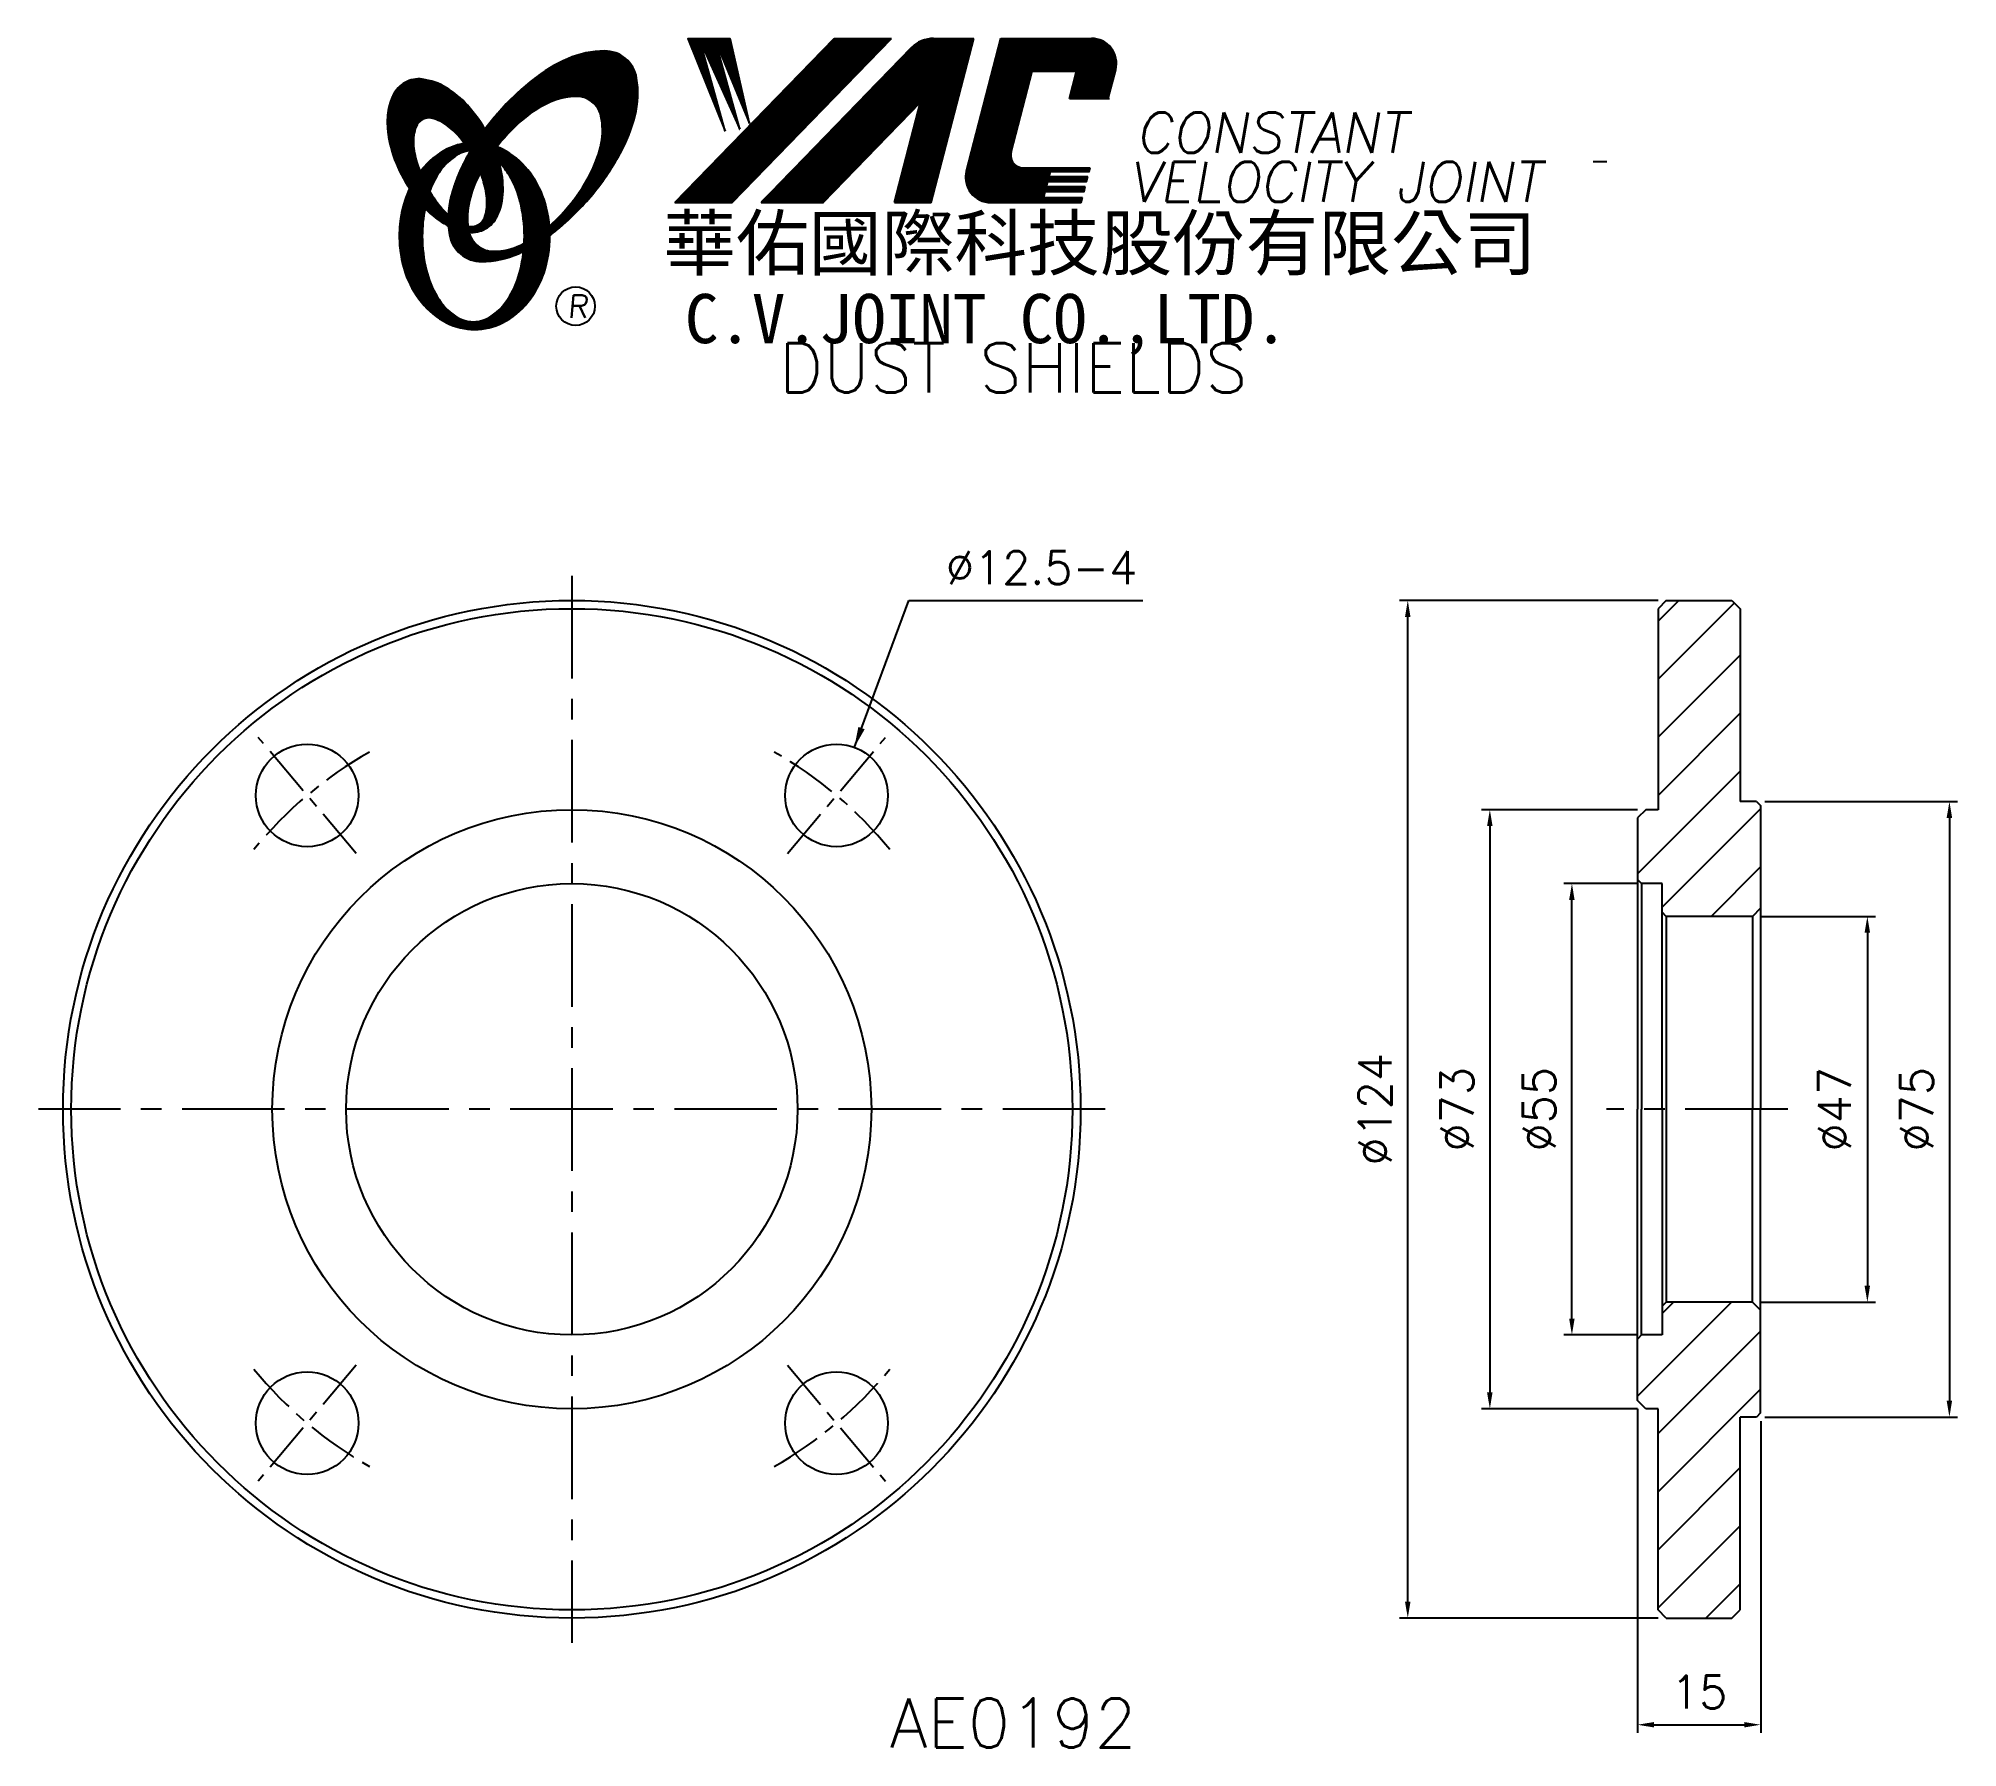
# Model space of a CAD drawing. Extents: x 615 to 849, y 314 to 522.
import ezdxf
from ezdxf.enums import TextEntityAlignment as Align

# ---------------------------------------------------------------- set-up
doc = ezdxf.new("R2010")
doc.units = 0
doc.header["$LTSCALE"] = 10
doc.header["$MEASUREMENT"] = 0
doc.linetypes.add('CENTER', pattern=[2, 1.25, -0.25, 0.25, -0.25])
doc.layers.get('0').update_dxf_attribs({"linetype": 'CONTINUOUS'})
doc.layers.get('DEFPOINTS').update_dxf_attribs({"linetype": 'CONTINUOUS'})
doc.layers.add('2', color=3, linetype='CONTINUOUS')
doc.layers.add('4', color=7, linetype='CONTINUOUS')
doc.styles.add('CHINA', font='KAIU.TTF')
doc.styles.add('ITALICC', font='simplex.shx')
doc.dimstyles.new('STANDARD$0', dxfattribs={"dimtxt": 4, "dimasz": 2, "dimexe": 1, "dimexo": 1, "dimgap": 2, "dimtad": 1, "dimdec": 4, "dimzin": 10, "dimtxsty": 'ITALICC', "dimcen": 2, "dimclrd": 5, "dimclre": 5, "dimclrt": 18, "dimaunit": 1, "dimazin": 3, "dimtp": 0.1, "dimtfac": 0.7, "dimtdec": 4, "dimtmove": 0, "dimatfit": 3, "dimtolj": 1, "dimtzin": 10})
doc.dimstyles.new('STANDARD$7', dxfattribs={"dimtxt": 4, "dimasz": 2.5, "dimexe": 1.25, "dimexo": 0.625, "dimgap": 2, "dimtad": 1, "dimdec": 4, "dimzin": 10, "dimtxsty": 'ITALICC', "dimcen": 2.5, "dimclrd": 5, "dimclrt": 18, "dimazin": 3, "dimtfac": 0.65, "dimtdec": 4, "dimtmove": 0, "dimatfit": 3, "dimtolj": 1, "dimtzin": 10})
pattern_1 = [(45, (558.287369, 314.692428), (-0.00883883476, 0.00883883476), [])]
pattern_2 = [(45, (726.877915, 278.388018), (-0.00727476112, 0.00727476112), [])]

# ---------------------------------------------------------------- blocks, each defined once
blk = doc.blocks.new('*D7')
at = {"color": 5, "linetype": 'BYBLOCK'}
for p, q in [((824.67, 415.13), (838.67, 415.13)), ((837.67, 413.13), (837.67, 370.13)), ((824.67, 368.13), (838.67, 368.13))]:
    blk.add_line(p, q, dxfattribs=at)
for points in [[(837.33, 413.13), (838, 413.13), (837.67, 415.13)], [(837.33, 370.13), (838, 370.13), (837.67, 368.13)]]:
    blk.add_solid(points, dxfattribs=at)
at = {"layer": 'DEFPOINTS', "color": 0, "linetype": 'BYBLOCK'}
for p in [(823.67, 415.13), (823.67, 368.13), (837.67, 368.13)]:
    blk.add_point(p, dxfattribs=at)
at = {"color": 18, "linetype": 'BYBLOCK', "insert": (833.67, 391.63), "char_height": 4, "attachment_point": 5, "rotation": 90, "style": 'ITALICC'}
blk.add_mtext('\\A1;∅47', dxfattribs=at)
blk = doc.blocks.new('*D8')
at = {"color": 5, "linetype": 'BYBLOCK'}
for p, q in [((825.17, 429.13), (848.67, 429.13)), ((847.67, 427.13), (847.67, 356.13)), ((825.17, 354.13), (848.67, 354.13))]:
    blk.add_line(p, q, dxfattribs=at)
for points in [[(847.33, 427.13), (848, 427.13), (847.67, 429.13)], [(847.33, 356.13), (848, 356.13), (847.67, 354.13)]]:
    blk.add_solid(points, dxfattribs=at)
at = {"layer": 'DEFPOINTS', "color": 0, "linetype": 'BYBLOCK'}
for p in [(824.17, 429.13), (824.17, 354.13), (847.67, 354.13)]:
    blk.add_point(p, dxfattribs=at)
at = {"color": 18, "linetype": 'BYBLOCK', "insert": (843.67, 391.63), "char_height": 4, "attachment_point": 5, "rotation": 90, "style": 'ITALICC'}
blk.add_mtext('\\A1;∅75', dxfattribs=at)
blk = doc.blocks.new('*D9')
at = {"color": 5, "linetype": 'BYBLOCK'}
for p, q in [((809.67, 355.13), (809.67, 315.63)), ((824.67, 353.63), (824.67, 315.63)), ((811.67, 316.63), (822.67, 316.63))]:
    blk.add_line(p, q, dxfattribs=at)
for points in [[(811.67, 316.96), (811.67, 316.3), (809.67, 316.63)], [(822.67, 316.96), (822.67, 316.3), (824.67, 316.63)]]:
    blk.add_solid(points, dxfattribs=at)
at = {"layer": 'DEFPOINTS', "color": 0, "linetype": 'BYBLOCK'}
for p in [(809.67, 356.13), (824.67, 354.63), (824.67, 316.63)]:
    blk.add_point(p, dxfattribs=at)
at = {"color": 18, "linetype": 'BYBLOCK', "insert": (817.17, 320.63), "char_height": 4, "attachment_point": 5, "style": 'ITALICC'}
blk.add_mtext('\\A1;15', dxfattribs=at)
blk = doc.blocks.new('*D10')
at = {"color": 5, "linetype": 'BYBLOCK'}
for p, q in [((812.17, 453.63), (780.67, 453.63)), ((781.67, 331.63), (781.67, 451.63)), ((812.17, 329.63), (780.67, 329.63))]:
    blk.add_line(p, q, dxfattribs=at)
for points in [[(781.33, 451.63), (782, 451.63), (781.67, 453.63)], [(781.33, 331.63), (782, 331.63), (781.67, 329.63)]]:
    blk.add_solid(points, dxfattribs=at)
at = {"layer": 'DEFPOINTS', "color": 0, "linetype": 'BYBLOCK'}
for p in [(781.67, 453.63), (813.17, 453.63), (813.17, 329.63)]:
    blk.add_point(p, dxfattribs=at)
at = {"color": 18, "linetype": 'BYBLOCK', "insert": (777.67, 391.63), "char_height": 4, "attachment_point": 5, "rotation": 90, "style": 'ITALICC'}
blk.add_mtext('\\A1;∅124', dxfattribs=at)
blk = doc.blocks.new('*D11')
at = {"color": 5, "linetype": 'BYBLOCK'}
for p, q in [((809.67, 428.13), (790.67, 428.13)), ((791.67, 426.13), (791.67, 357.13)), ((809.67, 355.13), (790.67, 355.13))]:
    blk.add_line(p, q, dxfattribs=at)
for points in [[(791.33, 426.13), (792, 426.13), (791.67, 428.13)], [(791.33, 357.13), (792, 357.13), (791.67, 355.13)]]:
    blk.add_solid(points, dxfattribs=at)
at = {"layer": 'DEFPOINTS', "color": 0, "linetype": 'BYBLOCK'}
for p in [(810.67, 428.13), (791.67, 355.13), (810.67, 355.13)]:
    blk.add_point(p, dxfattribs=at)
at = {"color": 18, "linetype": 'BYBLOCK', "insert": (787.67, 391.63), "char_height": 4, "attachment_point": 5, "rotation": 90, "style": 'ITALICC'}
blk.add_mtext('\\A1;∅73', dxfattribs=at)
blk = doc.blocks.new('*D12')
at = {"color": 5, "linetype": 'BYBLOCK'}
for p, q in [((809.67, 419.13), (800.67, 419.13)), ((801.67, 366.13), (801.67, 417.13)), ((809.67, 364.13), (800.67, 364.13))]:
    blk.add_line(p, q, dxfattribs=at)
for points in [[(801.33, 417.13), (802, 417.13), (801.67, 419.13)], [(801.33, 366.13), (802, 366.13), (801.67, 364.13)]]:
    blk.add_solid(points, dxfattribs=at)
at = {"layer": 'DEFPOINTS', "color": 0, "linetype": 'BYBLOCK'}
for p in [(801.67, 419.13), (810.67, 419.13), (810.67, 364.13)]:
    blk.add_point(p, dxfattribs=at)
at = {"color": 18, "linetype": 'BYBLOCK', "insert": (797.67, 391.63), "char_height": 4, "attachment_point": 5, "rotation": 90, "style": 'ITALICC'}
blk.add_mtext('\\A1;∅55', dxfattribs=at)

msp = doc.modelspace()

# ---------------------------------------------------------------- hatches: boundary and pattern name
at = {"layer": '4', "linetype": 'CONTINUOUS'}
h = msp.add_hatch(dxfattribs=at)
h.set_pattern_fill('ANSI31', color=5, scale=0.1, style=0)
h.set_pattern_definition(pattern_1)
h.paths.add_polyline_path([(718.74607, 522.12341), (711.78877, 522.12341), (692.37216, 502.11965), (699.32947, 502.11965)])
h.paths.add_polyline_path([(722.29297, 514.35784), (719.11259, 502.11965), (723.59358, 502.11965), (728.79201, 522.12341), (723.89529, 522.12341, 0.202785967), (721.16121, 520.96699), (702.86708, 502.11965), (710.41399, 502.11965)])
h.paths.add_polyline_path([(735.92007, 518.12499), (741.31379, 518.12499), (740.44477, 514.78098), (745.16159, 514.78098), (746.07831, 518.30854, 0.490800957), (743.12811, 522.12341), (732.0938, 522.12341), (727.88674, 505.93452, 0.490800957), (730.83694, 502.11965), (741.87126, 502.11965), (742.0257, 502.71396), (737.30888, 502.71396), (737.50225, 503.45805), (742.21907, 503.45805), (742.37763, 504.06818), (737.66081, 504.06818), (737.82205, 504.68865), (742.53887, 504.68865), (742.69505, 505.28964), (737.97823, 505.28964), (738.13503, 505.89302), (742.85185, 505.89302), (742.96859, 506.34222), (734.82884, 506.34222, -0.490800957), (733.35374, 508.24965)])
h = msp.add_hatch(dxfattribs=at)
h.set_pattern_fill('ANSI31', color=1, scale=0.1, style=0)
h.set_pattern_definition(pattern_1)
h.paths.add_polyline_path([(699.10414, 522.12341), (693.92681, 522.12341), (698.49757, 510.81967), (695.43164, 521.77765), (700.26638, 511.05533), (697.31836, 521.77765), (701.44558, 511.7623)])
h = msp.add_hatch(dxfattribs=at)
h.set_pattern_fill('ANSI31', color=5, scale=0.082305, style=0)
h.set_pattern_definition([(45, (558.287369, 314.692428), (-0.00727476112, 0.00727476112), [])])
h.paths.add_polyline_path([(680.32284, 515.06093, -0.172879177), (682.26431, 514.40237, -0.172879177), (683.35161, 512.66432, -0.104527385), (683.37938, 509.33612, -0.065680101), (682.20985, 505.93417, -0.051823203), (679.76944, 502.09178, -0.044272532), (677.09447, 499.26544, -0.020203161), (677.14805, 498.12752, 0.006517006), (677.5526, 498.4396, 0.049863361), (682.10602, 502.85266, 0.049863361), (685.69566, 508.07983, 0.063682799), (687.51671, 512.70717, 0.103597411), (687.706, 517.29115, 0.177892575), (686.3574, 519.66142, 0.177892575), (683.79501, 520.59475, 0.103597411), (679.30721, 519.6417, 0.063682799), (675.04946, 517.07263, 0.049863361), (670.49604, 512.65957, 0.016070017), (669.22534, 511.05326, -0.007061632), (669.47262, 510.61622, -0.031648676), (670.42521, 508.57965, -0.008069351), (670.85712, 509.14396, -0.051823203), (674.03549, 512.40241, -0.065680101), (677.07742, 514.32277, -0.104527385)])
h.paths.add_polyline_path([(667.24717, 501.89961, -0.065680101), (668.4167, 505.30157, -0.006063428), (668.66064, 505.77658, 0.027613469), (667.93381, 507.36465, 0.017011252), (667.40039, 508.29963, 0.007829282), (666.9064, 507.4324, 0.063682799), (665.08536, 502.80506, 0.103597411), (664.89606, 498.22109, 0.177892575), (666.24467, 495.85081, 0.177892575), (668.80706, 494.91748, 0.103597411), (673.29486, 495.87053, 0.008811776), (673.92182, 496.1606, 0.013922709), (673.99915, 497.13041, -0.009086703), (673.54913, 496.91297, -0.104527385), (670.30371, 496.17481, -0.172879177), (668.36224, 496.83337, -0.172879177), (667.27495, 498.57142, -0.104527385)])
h = msp.add_hatch(dxfattribs=at)
h.set_pattern_fill('ANSI31', color=3, scale=0.082305, style=0)
h.set_pattern_definition(pattern_2)
h.paths.add_polyline_path([(664.52634, 516.11177, 0.106488277), (661.58446, 517.15034, 0.158297415), (659.49426, 516.7553, 0.158297415), (658.03493, 515.20761, 0.106488277), (657.32411, 512.16984, 0.071723199), (657.74216, 508.85688, 0.058080454), (659.28714, 505.0415, 0.058080454), (661.66819, 501.68371, 0.071723199), (664.23343, 499.54595, 0.020895977), (664.77362, 499.24397, -0.030777155), (664.75771, 500.62018, -0.042059526), (663.66135, 501.78294, -0.04691039), (662.04219, 504.26409, -0.04691039), (660.91391, 507.00358, -0.060581117), (660.51181, 509.26565, -0.10187153), (660.82343, 511.35385, -0.185892489), (661.60352, 512.24549, -0.185892489), (662.78016, 512.38361, -0.10187153), (664.67781, 511.45807, -0.060581117), (666.31464, 509.8458, -0.04691039), (667.93381, 507.36465, -0.04691039), (669.06209, 504.62517, -0.060581117), (669.46419, 502.3631, -0.10187153), (669.15257, 500.2749, -0.185892489), (668.37248, 499.38326, -0.185892489), (667.19583, 499.24514, -0.002013383), (667.15503, 499.25576, 0.021593804), (667.27495, 498.57142, 0.006477741), (667.29295, 498.49439, 0.14950097), (669.26551, 498.90243, 0.158297415), (670.72484, 500.45011, 0.106488277), (671.43565, 503.48788, 0.071723199), (671.01761, 506.80084, 0.058080454), (669.47262, 510.61622, 0.058080454), (667.09158, 513.97402, 0.071723199)])
h = msp.add_hatch(dxfattribs=at)
h.set_pattern_fill('ANSI31', color=1, scale=0.082305, style=0)
h.set_pattern_definition(pattern_2)
h.paths.add_polyline_path([(665.61996, 507.78832, -0.120168026), (667.31175, 508.44171, 0.016865385), (666.71199, 509.32445, 0.076648372), (664.55577, 508.60553, 0.104809576), (661.47131, 506.09243, 0.005838257), (661.30437, 505.88023, 0.028089978), (662.04219, 504.26409, 0.014237292), (662.48432, 503.47905, -0.045767751), (663.4095, 505.41589, -0.106890197)])
h.paths.add_polyline_path([(661.58859, 498.0337, -0.048711043), (661.91869, 501.41404, -0.007865741), (661.66819, 501.68371, -0.037695478), (660.03231, 503.80247, 0.03042545), (659.50699, 502.49849, 0.080710289), (658.78155, 498.0337, 0.080710289), (659.50699, 493.56891, 0.089265679), (661.47131, 489.97497, 0.104809576), (664.55577, 487.46187, 0.11926607), (667.96496, 486.63693, 0.11926607), (671.37415, 487.46187, 0.104809576), (674.45861, 489.97497, 0.089265679), (676.42293, 493.56891, 0.080710289), (677.14836, 498.0337, 0.080710289), (676.42293, 502.49849, 0.089265679), (674.45861, 506.09243, 0.104809576), (671.37415, 508.60553, 0.025513357), (670.68091, 508.91828, 0.004818181), (670.42521, 508.57965, -0.023722145), (670.96643, 506.9829, -0.065307489), (672.20161, 505.41589, -0.073950765), (673.51406, 502.21816, -0.060532391), (674.02251, 498.0337, -0.060532391), (673.51406, 493.84924, -0.073950765), (672.20161, 490.65151, -0.106890197), (669.99114, 488.27908, -0.153118262), (667.80555, 487.5937, -0.153118262), (665.61996, 488.27908, -0.106890197), (663.4095, 490.65151, -0.073950765), (662.09705, 493.84924, -0.060532391)])
h = msp.add_hatch(dxfattribs=at)
h.set_pattern_fill('ANSI31', color=5, scale=40, style=0)
h.set_pattern_definition([(45, (102.3074, 66.506), (-3.535534, 3.535534), [])])
h.paths.add_polyline_path([(822.16766, 452.62932), (821.16766, 453.62932), (813.16766, 453.62932), (812.16766, 452.62932), (812.16766, 428.12932), (810.66766, 428.12932), (809.66766, 427.12932), (809.66766, 419.62932), (810.16766, 419.12932), (812.66766, 419.12932), (812.66766, 415.62932), (813.16766, 415.12932), (823.66766, 415.12932), (824.66766, 416.12932), (824.66766, 428.62932), (824.16766, 429.12932), (822.16766, 429.12932)])
h.paths.add_polyline_path([(813.16766, 368.12932), (812.66766, 367.62932), (812.66766, 364.12932), (810.16766, 364.12932), (809.66766, 363.62932), (809.66766, 356.12932), (810.66766, 355.12932), (812.16766, 355.12932), (812.16766, 330.62932), (813.16766, 329.62932), (821.16766, 329.62932), (822.16766, 330.62932), (822.16766, 354.12932), (824.16766, 354.12932), (824.66766, 354.62932), (824.66766, 367.12932), (823.66766, 368.12932)])

# ---------------------------------------------------------------- linework, layer by layer
at = {"layer": '2', "color": 7, "linetype": 'CONTINUOUS'}
for p, q in [((812.16766, 452.62932), (812.16766, 428.12932)), ((822.16766, 452.62932), (822.16766, 429.12932)), ((824.66766, 428.62932), (824.66766, 391.62932)), ((809.66766, 427.12932), (809.66766, 391.62932)), ((809.66766, 356.12932), (809.66766, 391.62932)), ((824.66766, 354.62932), (824.66766, 391.62932)), ((812.16766, 330.62932), (812.16766, 355.12932)), ((822.16766, 330.62932), (822.16766, 354.12932))]:
    msp.add_line(p, q, dxfattribs=at)
at = {"layer": '4', "color": 5, "linetype": 'CONTINUOUS'}
for p, q in [((692.37216, 502.11965), (711.78877, 522.12341)), ((699.32947, 502.11965), (718.74607, 522.12341)), ((711.78877, 522.12341), (718.74607, 522.12341)), ((723.59358, 502.11965), (728.79201, 522.12341)), ((723.89529, 522.12341), (728.79201, 522.12341)), ((727.88674, 505.93452), (732.0938, 522.12341)), ((732.0938, 522.12341), (743.12811, 522.12341)), ((702.86708, 502.11965), (721.16121, 520.96699)), ((733.35374, 508.24965), (735.92007, 518.12499)), ((735.92007, 518.12499), (741.31379, 518.12499)), ((740.44477, 514.78098), (741.31379, 518.12499)), ((745.16159, 514.78098), (746.07831, 518.30854)), ((740.44477, 514.78098), (745.31202, 514.78098)), ((710.41399, 502.11965), (722.29297, 514.35784)), ((719.11259, 502.11965), (722.29297, 514.35784)), ((734.82884, 506.34222), (742.96859, 506.34222)), ((737.97823, 505.28964), (738.13503, 505.89302)), ((737.97823, 505.28964), (742.69505, 505.28964)), ((738.13503, 505.89302), (742.85185, 505.89302)), ((742.53887, 504.68865), (742.69505, 505.28964)), ((742.85185, 505.89302), (742.96859, 506.34222)), ((805.90666, 507.09479), (804.2707, 507.09479)), ((737.30888, 502.71396), (737.50225, 503.45805)), ((737.50225, 503.45805), (742.21907, 503.45805)), ((737.66081, 504.06818), (737.82205, 504.68865)), ((737.66081, 504.06818), (742.37763, 504.06818)), ((737.82205, 504.68865), (742.53887, 504.68865)), ((742.21907, 503.45805), (742.37763, 504.06818)), ((692.37216, 502.11965), (699.32947, 502.11965)), ((702.86708, 502.11965), (710.41399, 502.11965)), ((719.11259, 502.11965), (723.59358, 502.11965)), ((730.83694, 502.11965), (741.87126, 502.11965)), ((737.30888, 502.71396), (742.0257, 502.71396)), ((741.87126, 502.11965), (742.0257, 502.71396))]:
    msp.add_line(p, q, dxfattribs=at)
at = {"layer": '4', "color": 1, "linetype": 'CONTINUOUS'}
for p, q in [((693.92681, 522.12341), (698.49757, 510.81967)), ((693.92681, 522.12341), (699.10414, 522.12341)), ((695.43164, 521.77765), (700.26638, 511.05533)), ((698.49757, 510.81967), (695.43164, 521.77765)), ((700.26638, 511.05533), (697.31836, 521.77765)), ((697.31836, 521.77765), (701.44558, 511.7623)), ((701.44558, 511.7623), (699.10414, 522.12341))]:
    msp.add_line(p, q, dxfattribs=at)
at = {"layer": '4', "color": 5, "linetype": 'CENTER'}
for p, q in [((679.80794, 456.62932), (679.80794, 326.62932)), ((744.80794, 391.62932), (614.80794, 391.62932)), ((827.98827, 391.62932), (805.89325, 391.62932))]:
    msp.add_line(p, q, dxfattribs=at)
at = {"layer": '4', "color": 7, "linetype": 'CONTINUOUS'}
for p, q in [((813.16766, 453.62932), (812.16766, 452.62932)), ((813.16766, 453.62932), (821.16766, 453.62932)), ((821.16766, 453.62932), (822.16766, 452.62932)), ((810.66766, 428.12932), (809.66766, 427.12932)), ((812.16766, 428.12932), (810.66766, 428.12932)), ((824.16766, 429.12932), (822.16766, 429.12932)), ((824.16766, 429.12932), (824.66766, 428.62932)), ((810.16766, 419.12932), (809.66766, 419.62932)), ((810.16766, 419.12932), (810.16766, 391.62932)), ((812.66766, 419.12932), (810.16766, 419.12932)), ((812.66766, 391.62932), (812.66766, 419.12932)), ((813.16766, 415.12932), (812.66766, 415.62932)), ((823.66766, 415.12932), (813.16766, 415.12932)), ((824.66766, 416.12932), (823.66766, 415.12932)), ((823.66766, 415.12932), (823.66766, 391.62932)), ((810.16766, 364.12932), (810.16766, 391.62932)), ((812.66766, 391.62932), (812.66766, 364.12932)), ((823.66766, 368.12932), (823.66766, 391.62932)), ((813.16766, 368.12932), (812.66766, 367.62932)), ((823.66766, 368.12932), (813.16766, 368.12932)), ((824.66766, 367.12932), (823.66766, 368.12932)), ((810.16766, 364.12932), (809.66766, 363.62932)), ((812.66766, 364.12932), (810.16766, 364.12932)), ((810.66766, 355.12932), (809.66766, 356.12932)), ((812.16766, 355.12932), (810.66766, 355.12932)), ((824.16766, 354.12932), (822.16766, 354.12932)), ((824.66766, 354.62932), (824.16766, 354.12932)), ((813.16766, 329.62932), (812.16766, 330.62932)), ((821.16766, 329.62932), (822.16766, 330.62932)), ((813.16766, 329.62932), (821.16766, 329.62932))]:
    msp.add_line(p, q, dxfattribs=at)
at = {"layer": '4', "color": 5, "linetype": 'CENTER', "ltscale": 0.5}
for p, q in [((653.52046, 422.80749), (641.59541, 436.95115)), ((706.09541, 422.80749), (718.02046, 436.95115)), ((653.52046, 360.45115), (641.59541, 346.30749)), ((706.09541, 360.45115), (718.02046, 346.30749))]:
    msp.add_line(p, q, dxfattribs=at)
at = {"layer": '4', "color": 18, "linetype": 'CONTINUOUS'}
msp.add_line((813.16766, 415.12932), (813.16766, 368.12932), dxfattribs=at)
at = {"layer": '4', "color": 5, "linetype": 'CONTINUOUS'}
for points in [[(677.14805, 498.12752, 0.006517006), (677.5526, 498.4396, 0.049863361), (682.10602, 502.85266, 0.049863361), (685.69566, 508.07983, 0.063682799), (687.51671, 512.70717, 0.103597411), (687.706, 517.29115, 0.177892575), (686.3574, 519.66142, 0.177892575), (683.79501, 520.59475, 0.103597411), (679.30721, 519.6417, 0.063682799), (675.04946, 517.07263, 0.049863361), (670.49604, 512.65957, 0.016070017), (669.22534, 511.05326)], [(677.09447, 499.26544, 0.044272532), (679.76944, 502.09178, 0.051823203), (682.20985, 505.93417, 0.065680101), (683.37938, 509.33612, 0.104527385), (683.35161, 512.66432, 0.172879177), (682.26431, 514.40237, 0.172879177), (680.32284, 515.06093, 0.104527385), (677.07742, 514.32277, 0.065680101), (674.03549, 512.40241, 0.051823203), (670.85712, 509.14396, 0.008069351), (670.42521, 508.57965)], [(667.40039, 508.29963, 0.007829282), (666.9064, 507.4324, 0.063682799), (665.08536, 502.80506, 0.103597411), (664.89606, 498.22109, 0.177892575), (666.24467, 495.85081, 0.177892575), (668.80706, 494.91748, 0.103597411), (673.29486, 495.87053, 0.008811776), (673.92182, 496.1606, 0.008811776)], [(668.66064, 505.77658, 0.006063428), (668.4167, 505.30157, 0.065680101), (667.24717, 501.89961, 0.104527385), (667.27495, 498.57142, 0.172879177), (668.36224, 496.83337, 0.172879177), (670.30371, 496.17481, 0.104527385), (673.54913, 496.91297, 0.009086703), (673.99915, 497.13041, 0.009086703)]]:
    msp.add_lwpolyline(points, format="xyb", dxfattribs=at)
at = {"layer": '4', "color": 3, "linetype": 'CONTINUOUS'}
for points in [[(667.29295, 498.49439, 0.14950097), (669.26551, 498.90243, 0.158297415), (670.72484, 500.45011, 0.106488277), (671.43565, 503.48788, 0.071723199), (671.01761, 506.80084, 0.058080454), (669.47262, 510.61622, 0.058080454), (667.09158, 513.97402, 0.071723199), (664.52634, 516.11177, 0.106488277), (661.58446, 517.15034, 0.158297415), (659.49426, 516.7553, 0.158297415), (658.03493, 515.20761, 0.106488277), (657.32411, 512.16984, 0.071723199), (657.74216, 508.85688, 0.058080454), (659.28714, 505.0415, 0.058080454), (661.66819, 501.68371, 0.071723199), (664.23343, 499.54595, 0.020895977), (664.77362, 499.24397, 0.020895977)], [(667.15503, 499.25576, 0.002013383), (667.19583, 499.24514, 0.185892489), (668.37248, 499.38326, 0.185892489), (669.15257, 500.2749, 0.10187153), (669.46419, 502.3631, 0.060581117), (669.06209, 504.62517, 0.04691039), (667.93381, 507.36465, 0.04691039), (666.31464, 509.8458, 0.060581117), (664.67781, 511.45807, 0.10187153), (662.78016, 512.38361, 0.185892489), (661.60352, 512.24549, 0.185892489), (660.82343, 511.35385, 0.10187153), (660.51181, 509.26565, 0.060581117), (660.91391, 507.00358, 0.04691039), (662.04219, 504.26409, 0.04691039), (663.66135, 501.78294, 0.042059526), (664.75771, 500.62018, 0.042059526)]]:
    msp.add_lwpolyline(points, format="xyb", dxfattribs=at)
at = {"layer": '4', "color": 1, "linetype": 'CONTINUOUS'}
for points in [[(660.03231, 503.80247, 0.03042545), (659.50699, 502.49849, 0.080710289), (658.78155, 498.0337, 0.080710289), (659.50699, 493.56891, 0.089265679), (661.47131, 489.97497, 0.104809576), (664.55577, 487.46187, 0.11926607), (667.96496, 486.63693, 0.11926607), (671.37415, 487.46187, 0.104809576), (674.45861, 489.97497, 0.089265679), (676.42293, 493.56891, 0.080710289), (677.14836, 498.0337, 0.080710289), (676.42293, 502.49849, 0.089265679), (674.45861, 506.09243, 0.104809576), (671.37415, 508.60553, 0.025513357), (670.68091, 508.91828, 0.025513357)], [(666.71199, 509.32445, 0.076648372), (664.55577, 508.60553, 0.104809576), (661.47131, 506.09243, 0.005838257), (661.30437, 505.88023, 0.005838257)], [(667.31175, 508.44171, 0.120168026), (665.61996, 507.78832, 0.106890197), (663.4095, 505.41589, 0.045767751), (662.48432, 503.47905, 0.045767751)], [(661.91869, 501.41404, 0.048711043), (661.58859, 498.0337, 0.060532391), (662.09705, 493.84924, 0.073950765), (663.4095, 490.65151, 0.106890197), (665.61996, 488.27908, 0.153118262), (667.80555, 487.5937, 0.153118262), (669.99114, 488.27908, 0.106890197), (672.20161, 490.65151, 0.073950765), (673.51406, 493.84924, 0.060532391), (674.02251, 498.0337, 0.060532391), (673.51406, 502.21816, 0.073950765), (672.20161, 505.41589, 0.065307489), (670.96643, 506.9829)]]:
    msp.add_lwpolyline(points, format="xyb", dxfattribs=at)
at = {"layer": '4', "color": 5, "linetype": 'CONTINUOUS'}
msp.add_circle((680.2692, 489.48798), 2.35282, dxfattribs=at)
at = {"layer": '4', "color": 7, "linetype": 'CONTINUOUS'}
for centre, radius in [((679.80794, 391.62932), 62), ((679.80794, 391.62932), 61), ((647.55794, 429.87932), 6.25), ((712.05794, 429.87932), 6.25), ((679.80794, 391.62932), 36.5), ((679.80794, 391.62932), 27.5), ((647.55794, 353.37932), 6.25), ((712.05794, 353.37932), 6.25)]:
    msp.add_circle(centre, radius, dxfattribs=at)
at = {"layer": '4', "color": 5, "linetype": 'CONTINUOUS'}
for centre, radius, start, end in [((723.89529, 518.31317), 3.81024, 90, 135.8533387), ((743.12811, 519.07522), 3.04819, 345.4326059, 90), ((734.82884, 507.86631), 1.5241, 165.4326059, 270), ((730.83694, 505.16784), 3.04819, 165.4326059, 270)]:
    msp.add_arc(centre, radius, start, end, dxfattribs=at)
at = {"layer": '4', "color": 5, "linetype": 'CENTER', "ltscale": 0.5}
for start, end in [(119.5272393, 140.7437318), (39.2562682, 60.4727607), (219.2562682, 240.4727607), (299.5272393, 320.7437318)]:
    msp.add_arc((679.80794, 391.62932), 50.03124, start, end, dxfattribs=at)

# ---------------------------------------------------------------- texts
at = {"layer": '4', "color": 5, "linetype": 'CONTINUOUS', "style": 'ITALICC'}
for s, height, oblique, p in [('CONSTANT', 4.9, 10, (748.52097, 508.19012)), ('VELOCITY JOINT', 4.9, 10, (747.64274, 502.19474)), ('R', 2.75625, 5, (679.31051, 488.07838))]:
    msp.add_text(s, height=height, dxfattribs=dict(at, oblique=oblique)).set_placement(p)
at = {"layer": '4', "color": 7, "linetype": 'CONTINUOUS', "style": 'CHINA'}
for s, height, p in [('華佑國際科技股份有限公司', 6.5, (690.9588, 493.9298)), ('C.V.JOINT CO.,LTD.', 6, (693.58744, 484.98358))]:
    msp.add_text(s, height=height, dxfattribs=at).set_placement(p)
at = {"layer": '4', "color": 18, "linetype": 'CONTINUOUS', "style": 'ITALICC'}
for s, p in [('DUST SHIELDS', (733.59016, 478.99076)), ('AE0192', (733.59016, 313.84337))]:
    msp.add_text(s, height=6, dxfattribs=at).set_placement(p, align=Align.CENTER)
at = {"layer": '4', "color": 18, "linetype": 'CONTINUOUS', "insert": (725.38901, 457.62936), "char_height": 4, "attachment_point": 4, "style": 'ITALICC'}
msp.add_mtext('\\A1;%%C12.5-4', dxfattribs=at)

# ---------------------------------------------------------------- dimensions: what is measured, and where the dimension line sits
at = {"layer": '4', "color": 7, "linetype": 'CONTINUOUS'}
dim = msp.add_linear_dim(base=(781.6677, 453.62932), p1=(813.16766, 329.62932), p2=(813.16766, 453.62932), angle=90, text='%%C124', dimstyle='STANDARD$0', dxfattribs=at)
dim.commit()
dim.dimension.update_dxf_attribs({"geometry": '*D10', "text_midpoint": (777.6677, 391.62932)})
for base, p1, p2, text, picture, middle in [((791.66767, 355.12932), (810.66766, 428.12932), (810.66766, 355.12932), '%%C73', '*D11', (787.66767, 391.62932)), ((847.66765, 354.12932), (824.16766, 429.12932), (824.16766, 354.12932), '%%C75', '*D8', (843.66765, 391.62932)), ((801.66767, 419.12932), (810.66766, 364.12932), (810.66766, 419.12932), '%%C55', '*D12', (797.66767, 391.62932)), ((837.66765, 368.12932), (823.66766, 415.12932), (823.66766, 368.12932), '%%C47', '*D7', (833.66765, 391.62932))]:
    dim = msp.add_linear_dim(base=base, p1=p1, p2=p2, angle=90, text=text, dimstyle='STANDARD$0', override={"dimcen": 2.5, "dimaunit": 0, "dimtp": 0}, dxfattribs=at)
    dim.commit()
    dim.dimension.update_dxf_attribs({"geometry": picture, "text_midpoint": middle})
dim = msp.add_linear_dim(base=(824.66766, 316.62931), p1=(809.66766, 356.12932), p2=(824.66766, 354.62932), text='15', dimstyle='STANDARD$0', override={"dimcen": 2.5, "dimaunit": 0, "dimtp": 0}, dxfattribs=at)
dim.commit()
dim.dimension.update_dxf_attribs({"geometry": '*D9', "text_midpoint": (817.16766, 320.62931)})

# ---------------------------------------------------------------- leaders
at = {"layer": '4', "color": 5, "linetype": 'CONTINUOUS', "annotation_type": 0, "has_hookline": 1, "hookline_direction": 0, "text_width": 24}
msp.add_leader([(714.23619, 435.73745), (720.88901, 453.62936), (723.38901, 453.62936)], dimstyle='STANDARD$7', dxfattribs=at)

doc.saveas('drawing.dxf')
